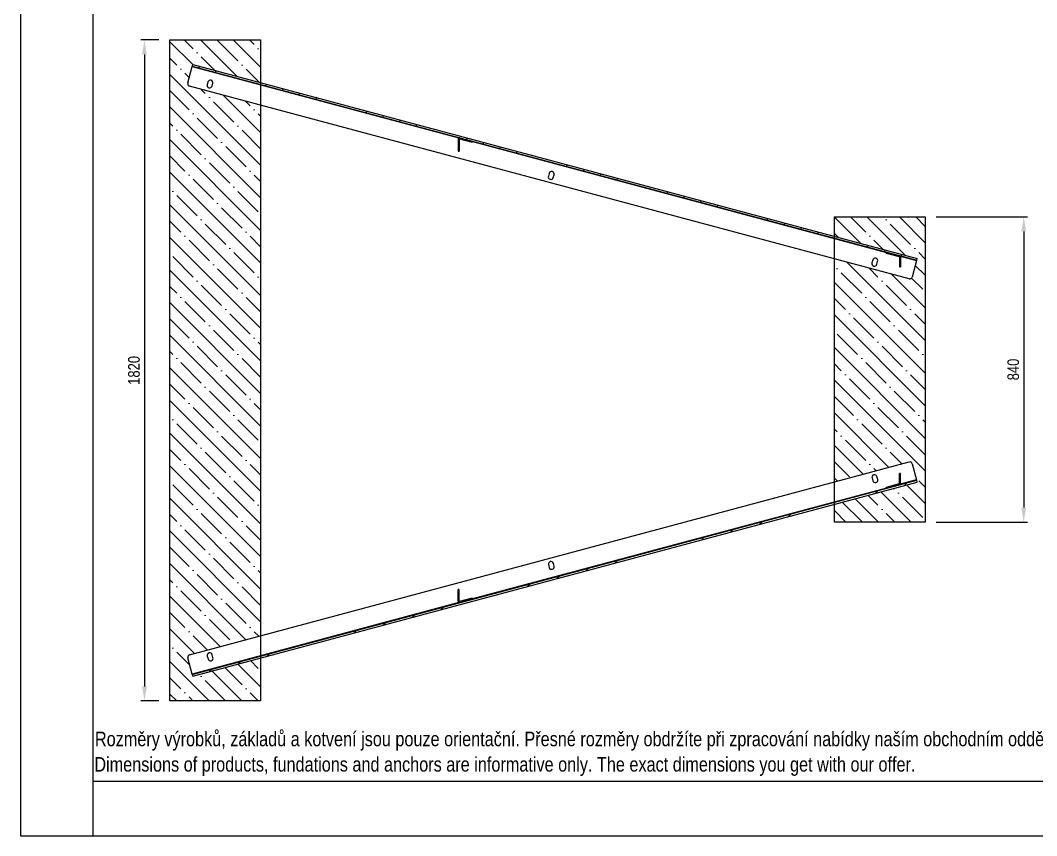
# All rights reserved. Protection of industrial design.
# Model space of a CAD drawing. Header units: millimetres. Extents: x 11758 to 17968, y 3782 to 8272.
# Drawn here: x 11758 to 14557, y 3782 to 6027 of the extents above; entities that cross this region are included whole.
import ezdxf

# ---------------------------------------------------------------- set-up
doc = ezdxf.new("R2010")
doc.units = ezdxf.units.MM
doc.header["$LTSCALE"] = 0.1
doc.layers.add('Nekreslit', color=6, linetype='Continuous', plot=False)
doc.layers.add('SRAFY', color=251, linetype='Continuous', lineweight=13)
doc.styles.add('SEACAD_Arial', font='arial.ttf', dxfattribs={"width": 0.8})
doc.dimstyles.new('ISO-25', dxfattribs={"dimtxt": 1.6, "dimasz": 2, "dimexe": 0.5, "dimexo": 1.5, "dimtad": 1, "dimdec": 0, "dimtxsty": 'SEACAD_Arial', "dimcen": 2, "dimadec": 0, "dimazin": 0, "dimtfac": 1, "dimtdec": 0, "dimtmove": 0, "dimatfit": 3, "dimfxl": 1, "dimarcsym": 0})
pattern_1 = [(45, (11848.53, 3861.3), (-175.115, 175.115), []), (45, (11906.9, 3861.3), (-175.115, 175.115), []), (45, (11965.27, 3861.3), (-175.115, 175.115), []), (45, (12023.64, 3861.3), (-175.115, 175.115), [])]
pattern_2 = [(135, (3253.63, 66.455), (-44.90128, -44.90128), []), (135, (3253.63, 111.356), (-44.90128, -44.90128), [79.375, -15.875, 0, -15.875])]

# ---------------------------------------------------------------- blocks, each defined once
blk = doc.blocks.new('*D23')
at = {"color": 0, "lineweight": -2, "transparency": 16777216}
for p, q in [((14279.8, 5485.3), (14531.1, 5485.3)), ((14521.1, 5445.3), (14521.1, 4685.3)), ((14279.8, 4645.3), (14531.1, 4645.3))]:
    blk.add_line(p, q, dxfattribs=at)
at = {"color": 0, "transparency": 16777216}
for points in [[(14514.4, 5445.3), (14527.8, 5445.3), (14521.1, 5485.3)], [(14514.4, 4685.3), (14527.8, 4685.3), (14521.1, 4645.3)]]:
    blk.add_solid(points, dxfattribs=at)
at = {"layer": 'Defpoints', "color": 0, "transparency": 16777216}
for p in [(14249.8, 5485.3), (14249.8, 4645.3), (14521.1, 4645.3)]:
    blk.add_point(p, dxfattribs=at)
at = {"color": 0, "transparency": 16777216, "insert": (14492.3, 5065.3), "char_height": 32, "attachment_point": 5, "rotation": 90, "style": 'SEACAD_Arial'}
blk.add_mtext('840', dxfattribs=at)
blk = doc.blocks.new('*D24')
at = {"color": 0, "lineweight": -2, "transparency": 16777216}
for p, q in [((12139.8, 5972.8), (12090, 5972.8)), ((12100, 5932.8), (12100, 4192.8)), ((12139.8, 4152.8), (12090, 4152.8))]:
    blk.add_line(p, q, dxfattribs=at)
at = {"color": 0, "transparency": 16777216}
for points in [[(12093.4, 5932.8), (12106.7, 5932.8), (12100, 5972.8)], [(12093.4, 4192.8), (12106.7, 4192.8), (12100, 4152.8)]]:
    blk.add_solid(points, dxfattribs=at)
at = {"layer": 'Defpoints', "color": 0, "transparency": 16777216}
for p in [(12169.8, 5972.8), (12100, 4152.8), (12169.8, 4152.8)]:
    blk.add_point(p, dxfattribs=at)
at = {"color": 0, "transparency": 16777216, "insert": (12071.2, 5062.8), "char_height": 32, "attachment_point": 5, "rotation": 90, "style": 'SEACAD_Arial'}
blk.add_mtext('1820', dxfattribs=at)

msp = doc.modelspace()

# ---------------------------------------------------------------- hatches: boundary and pattern name
at = {"linetype": 'Continuous', "lineweight": 18}
h = msp.add_hatch(dxfattribs=at)
h.set_pattern_fill('DIN 201 OCEL A OCELOVÁ LITINA', color=256, scale=13, style=0, pattern_type=2)
h.set_pattern_definition(pattern_1)
h.paths.add_polyline_path([(12231.7, 5900.7), (14226.3, 5366.2), (14227.6, 5371), (12233, 5905.5)], flags=0)
h = msp.add_hatch(dxfattribs=at)
h.set_pattern_fill('DIN 201 OCEL A OCELOVÁ LITINA', color=256, scale=13, style=0, pattern_type=2)
h.set_pattern_definition(pattern_1)
edge = h.paths.add_edge_path(flags=0)
edge.add_line((12963.7, 5699.2), (12963.7, 5666.5))
edge.add_line((12963.7, 5666.5), (12966.7, 5666.5))
edge.add_line((12966.7, 5666.5), (12966.7, 5699.2))
edge.add_arc((12967.7, 5699.2), 1, 75, 180, ccw=False)
edge.add_line((12967.9, 5700.1), (13002.7, 5690.8))
edge.add_line((13002.7, 5690.8), (13003.5, 5693.7))
edge.add_line((13003.5, 5693.7), (12968.7, 5703))
edge.add_arc((12967.7, 5699.2), 4, 75, 180)
h = msp.add_hatch(dxfattribs=at)
h.set_pattern_fill('DIN 201 OCEL A OCELOVÁ LITINA', color=256, scale=13, style=0, pattern_type=2)
h.set_pattern_definition(pattern_1)
h.paths.add_polyline_path([(14226.3, 4760.2), (12231.7, 4225.8), (12233, 4221), (14227.6, 4755.4)], flags=0)
h = msp.add_hatch(dxfattribs=at)
h.set_pattern_fill('DIN 201 OCEL A OCELOVÁ LITINA', color=256, scale=13, angle=90, style=0, pattern_type=2)
h.set_pattern_definition([(135, (11848.53, 3861.3), (-175.115, -175.115), []), (135, (11848.53, 3919.68), (-175.115, -175.115), []), (135, (11848.53, 3978.05), (-175.115, -175.115), []), (135, (11848.53, 4036.42), (-175.115, -175.115), [])])
edge = h.paths.add_edge_path(flags=0)
edge.add_line((14181.7, 4751.4), (14181.7, 4778.6))
edge.add_line((14181.7, 4778.6), (14178.7, 4778.6))
edge.add_line((14178.7, 4778.6), (14178.7, 4751.4))
edge.add_arc((14177.7, 4751.4), 1, 285, 360, ccw=False)
edge.add_line((14178, 4750.4), (14142.3, 4740.8))
edge.add_line((14142.3, 4740.8), (14143.1, 4737.9))
edge.add_line((14143.1, 4737.9), (14178.8, 4747.5))
edge.add_arc((14177.7, 4751.4), 4, 285, 360)
h = msp.add_hatch(dxfattribs=at)
h.set_pattern_fill('DIN 201 OCEL A OCELOVÁ LITINA', color=256, scale=13, style=0, pattern_type=2)
h.set_pattern_definition(pattern_1)
edge = h.paths.add_edge_path(flags=0)
edge.add_line((12966.7, 4427.3), (12966.7, 4459.9))
edge.add_line((12966.7, 4459.9), (12963.7, 4459.9))
edge.add_line((12963.7, 4459.9), (12963.7, 4427.3))
edge.add_arc((12967.7, 4427.3), 4, 180, 285)
edge.add_line((12968.7, 4423.4), (13003.5, 4432.7))
edge.add_line((13003.5, 4432.7), (13002.7, 4435.6))
edge.add_line((13002.7, 4435.6), (12967.9, 4426.3))
edge.add_arc((12967.7, 4427.3), 1, 180, 285, ccw=False)
at = {"layer": 'SRAFY'}
h = msp.add_hatch(dxfattribs=at)
h.set_pattern_fill('ANSI35', color=256, scale=10, angle=90)
h.set_pattern_definition(pattern_2)
h.paths.add_polyline_path([(12169.8, 4152.8), (12419.8, 4152.8), (12419.8, 4271), (12233, 4221), (12231.7, 4225.8), (12219.5, 4271.2, -0.414214), (12224.5, 4279.8), (12419.8, 4332.1), (12419.8, 5793.3), (12224.2, 5845.7, -0.414214), (12219.3, 5854.3), (12231.4, 5899.7), (12231.7, 5900.7), (12233, 5905.5), (12419.8, 5855.4), (12419.8, 5972.8), (12169.8, 5972.8)])
h = msp.add_hatch(dxfattribs=at)
h.set_pattern_fill('ANSI35', color=256, scale=10, angle=90)
h.set_pattern_definition(pattern_2)
h.paths.add_polyline_path([(13999.8, 4755.5), (14205.6, 4810.6, -0.414214), (14214.1, 4805.6), (14226.1, 4761.2), (14226.3, 4760.2), (14227.6, 4755.4), (13999.8, 4694.4), (13999.8, 4645.3), (14249.8, 4645.3), (14249.8, 5485.3), (13999.8, 5485.3), (13999.8, 5432.1), (14227.6, 5371), (14226.3, 5366.2), (14213.9, 5319.8, -0.414214), (14205.3, 5314.9), (13999.8, 5370)])

# ---------------------------------------------------------------- linework, layer by layer
for p, q in [((12233, 5905.5), (12231.7, 5900.7)), ((12233, 5905.5), (14227.6, 5371)), ((12219.3, 5854.3), (12231.4, 5899.7)), ((12231.7, 5900.7), (12231.4, 5899.7)), ((12231.4, 5899.7), (12966.1, 5702.8)), ((12231.7, 5900.7), (14226.3, 5366.2)), ((12274.8, 5857), (12272.8, 5849.3)), ((12286.3, 5845.7), (12288.4, 5853.4)), ((14205.3, 5314.9), (12224.2, 5845.7)), ((12963.7, 5699.2), (12963.7, 5666.5)), ((12966.7, 5699.2), (12966.7, 5666.5)), ((12967.9, 5700.1), (13002.7, 5690.8)), ((12968.7, 5703), (13003.5, 5693.7)), ((13003.5, 5693.7), (13002.7, 5690.8)), ((13003.3, 5692.9), (14142.8, 5387.5)), ((12963.7, 5666.5), (12966.7, 5666.5)), ((13214.2, 5605.3), (13212.1, 5597.6)), ((13225.7, 5594), (13227.7, 5601.7)), ((14142.3, 5385.6), (14143.1, 5388.5)), ((14142.3, 5385.6), (14178, 5376)), ((14143.1, 5388.5), (14178.8, 5378.9)), ((14178.7, 5375.1), (14178.7, 5347.9)), ((14181.1, 5377.3), (14226.1, 5365.2)), ((14181.7, 5375.1), (14181.7, 5347.9)), ((14105.3, 5366.5), (14103.2, 5358.8)), ((14116.7, 5355.2), (14118.8, 5362.9)), ((14178.7, 5347.9), (14181.7, 5347.9)), ((14226.1, 5365.2), (14213.9, 5319.8)), ((14226.1, 5365.2), (14226.3, 5366.2)), ((14226.3, 5366.2), (14227.6, 5371)), ((12224.5, 4279.8), (14205.6, 4810.6)), ((14214.1, 4805.6), (14226.1, 4761.2)), ((12231.7, 4225.8), (14226.3, 4760.2)), ((14103.5, 4766.7), (14105.5, 4758.9)), ((14119.1, 4762.6), (14117, 4770.3)), ((14178.7, 4751.4), (14178.7, 4778.6)), ((14181.7, 4778.6), (14178.7, 4778.6)), ((14226.1, 4761.2), (14181.1, 4749.2)), ((14181.7, 4751.4), (14181.7, 4778.6)), ((14226.3, 4760.2), (14226.1, 4761.2)), ((14227.6, 4755.4), (14226.3, 4760.2)), ((12233, 4221), (14227.6, 4755.4)), ((14142.8, 4738.9), (13003.3, 4433.6)), ((14178, 4750.4), (14142.3, 4740.8)), ((14143.1, 4737.9), (14142.3, 4740.8)), ((14178.8, 4747.5), (14143.1, 4737.9)), ((13212.4, 4527.9), (13214.5, 4520.2)), ((13228, 4523.8), (13225.9, 4531.5)), ((12963.7, 4427.3), (12963.7, 4459.9)), ((12966.7, 4459.9), (12963.7, 4459.9)), ((12966.7, 4427.3), (12966.7, 4459.9)), ((12966.1, 4423.6), (12231.4, 4226.7)), ((13002.7, 4435.6), (12967.9, 4426.3)), ((13003.5, 4432.7), (12968.7, 4423.4)), ((13003.5, 4432.7), (13002.7, 4435.6)), ((12231.4, 4226.7), (12219.5, 4271.2)), ((12273, 4276.2), (12275.1, 4268.5)), ((12288.6, 4272.1), (12286.6, 4279.8)), ((12231.4, 4226.7), (12231.7, 4225.8)), ((12231.7, 4225.8), (12233, 4221))]:
    msp.add_line(p, q)
for points in [[(12169.8, 5972.8), (12419.8, 5972.8), (12419.8, 4152.8), (12169.8, 4152.8)], [(13999.8, 5485.3), (14249.8, 5485.3), (14249.8, 4645.3), (13999.8, 4645.3)]]:
    msp.add_lwpolyline(points, close=True)
for centre, radius, start, end in [((12226, 5852.5), 7, 165, 255), ((12279.5, 5847.5), 7, 165, 255), ((12281.6, 5855.2), 7, 75, 165), ((12281.6, 5855.2), 7, 345, 75), ((12279.5, 5847.5), 7, 255, 345), ((12967.7, 5699.2), 4, 75, 180), ((12967.7, 5699.2), 1, 75, 180), ((13218.9, 5595.8), 7, 165, 255), ((13221, 5603.5), 7, 75, 165), ((13221, 5603.5), 7, 345, 75), ((13218.9, 5595.8), 7, 255, 345), ((14177.7, 5375.1), 1, 0, 75), ((14177.7, 5375.1), 4, 0, 75), ((14110, 5357), 7, 165, 255), ((14112, 5364.7), 7, 75, 165), ((14110, 5357), 7, 255, 345), ((14112, 5364.7), 7, 345, 75), ((14207.1, 5321.7), 7, 255, 345), ((14207.4, 4803.8), 7, 15, 105), ((14110.2, 4768.5), 7, 105, 195), ((14112.3, 4760.8), 7, 195, 285), ((14110.2, 4768.5), 7, 15, 105), ((14112.3, 4760.8), 7, 285, 15), ((14177.7, 4751.4), 1, 285, 0), ((14177.7, 4751.4), 4, 285, 0), ((13219.2, 4529.7), 7, 105, 195), ((13219.2, 4529.7), 7, 15, 105), ((13221.2, 4522), 7, 195, 285), ((13221.2, 4522), 7, 285, 15), ((12967.7, 4427.3), 4, 180, 285), ((12967.7, 4427.3), 1, 180, 285), ((12279.8, 4278), 7, 105, 195), ((12279.8, 4278), 7, 15, 105), ((12226.3, 4273), 7, 105, 195), ((12281.9, 4270.3), 7, 195, 285), ((12281.9, 4270.3), 7, 285, 15)]:
    msp.add_arc(centre, radius, start, end)
at = {"layer": 'Nekreslit'}
msp.add_line((11957.9, 3932), (16767.7, 3931.6), dxfattribs=at)
for points in [[(11758.3, 3781.7), (17968.3, 3781.7), (17968.3, 8271.7), (11758.3, 8271.7)], [(11957.9, 3781.7), (16568.2, 3781.7), (16568.2, 7771.7), (11957.9, 7771.7)]]:
    msp.add_lwpolyline(points, close=True, dxfattribs=at)

# ---------------------------------------------------------------- texts
at = {"style": 'SEACAD_Arial', "width": 0.8}
for s, p in [('Rozměry výrobků, základů a kotvení jsou pouze orientační. Přesné rozměry obdržíte při zpracování nabídky naším obchodním oddělením.', (11963.7, 4028)), ('Dimensions of products, fundations and anchors are informative only. The exact dimensions you get with our offer.', (11962.1, 3958.2))]:
    msp.add_text(s, height=39.9982, dxfattribs=at).set_placement(p)

# ---------------------------------------------------------------- dimensions: what is measured, and where the dimension line sits
dim = msp.add_linear_dim(base=(12100, 4152.8), p1=(12169.8, 5972.8), p2=(12169.8, 4152.8), angle=90, dimstyle='ISO-25')
dim.commit()
dim.dimension.update_dxf_attribs({"geometry": '*D24', "text_midpoint": (12100, 5062.8), "dimtype": 160})
dim = msp.add_linear_dim(base=(14521.1, 4645.3), p1=(14249.8, 5485.3), p2=(14249.8, 4645.3), angle=90, dimstyle='ISO-25')
dim.commit()
dim.dimension.update_dxf_attribs({"geometry": '*D23', "text_midpoint": (14492.3, 5065.3)})

doc.saveas('drawing.dxf')
